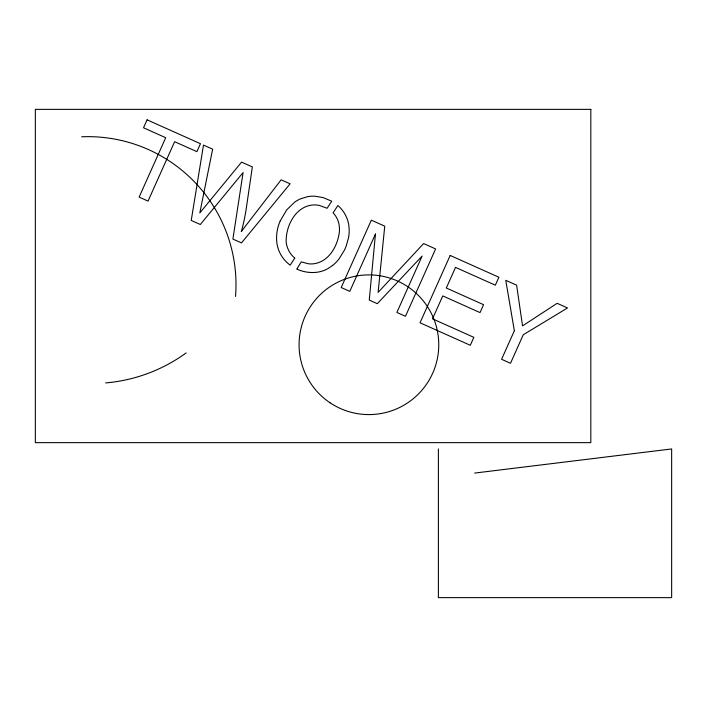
<?xml version="1.0" encoding="UTF-8"?>
<svg xmlns="http://www.w3.org/2000/svg" width="707" height="707" viewBox="0 0 707 707"><rect width="100%" height="100%" fill="white"/><g stroke="black" fill="none" stroke-linecap="round" stroke-linejoin="round"><path stroke-width="1.06" d="M280.246 220.884L286.68 209.899L294.739 202.087A32.345 32.345 0 0 1 301.005 198.658L307.686 196.661A31.55 31.55 0 0 1 314.5 196.157L323.187 197.598L331.724 201.186L327.129 208.265L319.166 205.366A24.206 24.206 0 0 0 311.964 205.074C295.04 207.133 285.584 226.593 286.185 242.139A24.1 24.1 0 0 0 287.342 247.247L288.297 249.651A23.101 23.101 0 0 0 294.775 258.082M294.792 258.064L290.179 265.16A33.565 33.565 0 0 1 282.72 257.631A34.67 34.67 0 0 1 281.041 255.033A32.363 32.363 0 0 1 276.729 241.821L276.587 239.426A42.067 42.067 0 0 1 280.237 220.876M241.299 231.525L281.139 179.817L290.1 183.82L241.494 242.916L232.903 239.072L243.093 172.552L200.328 224.499L191.235 220.425L203.492 145.076L212.639 149.168L199.807 212.957L241.582 162.115L252.337 166.923L246.725 205.33A199.427 199.427 0 0 1 241.361 231.543M332.67 265.408L327.659 268.766A30.339 30.339 0 0 1 316.656 272.301L315.481 272.407A36.958 36.958 0 0 1 298.354 269.729L297.187 269.217M474.653 473.071L671.65 448.945L671.65 597.636L438.384 597.636L438.384 448.945M296.807 269.04L301.27 261.873L308.508 263.799A22.5 22.5 0 0 0 314.474 263.667C329.312 261.219 337.69 245.744 339.369 231.958A30.321 30.321 0 0 0 339.493 229.165L339.236 225.577A23.004 23.004 0 0 0 335.622 216.006A23.835 23.835 0 0 0 333.103 212.851L337.875 205.498A34.06 34.06 0 0 1 343.982 212.533L344.609 213.532A31.7 31.7 0 0 1 348.86 225.506L349.17 229.086A40.14 40.14 0 0 1 348.551 237.676L346.068 246.407A55.19 55.19 0 0 1 344.424 250.19L338.847 259.177A39.778 39.778 0 0 1 332.679 265.408M186.127 352.926A160.171 160.171 0 0 1 105.643 382.92M81.65 136.787A148.037 148.037 0 0 1 235.528 296.472M375.444 234.035L369.266 300.086L377.308 303.683L422.106 256.067L396.883 312.441L405.473 316.285L435.609 248.935L423.617 243.562L378.104 292.406L384.749 226.169L371.334 220.169L341.198 287.528L349.788 291.372L375.444 234.035M147.074 119.828L143.521 127.773L165.712 137.706L139.129 197.112L148.046 201.097L174.62 141.692L196.908 151.66L200.461 143.715L147.074 119.828M450.173 255.448L420.038 322.799L470.296 345.29L473.858 337.345L432.507 318.839L442.768 295.915L480.026 312.591L483.561 304.682L446.303 288.014L455.529 267.387L495.315 285.186L498.877 277.241L450.173 255.448M514.351 330.761L501.59 359.289L510.498 363.283L523.268 334.747L567.518 307.952L557.134 303.303L522.553 325.883L516.614 285.177L505.77 280.325L514.351 330.761M590.822 109.364L35.35 109.364L35.35 442.653L590.822 442.653L590.822 109.364M330.089 402.804A69.852 69.852 0 0 0 438.614 349.338A69.852 69.852 0 0 0 338.052 282.084A69.852 69.852 0 0 0 330.089 402.804"/></g></svg>
